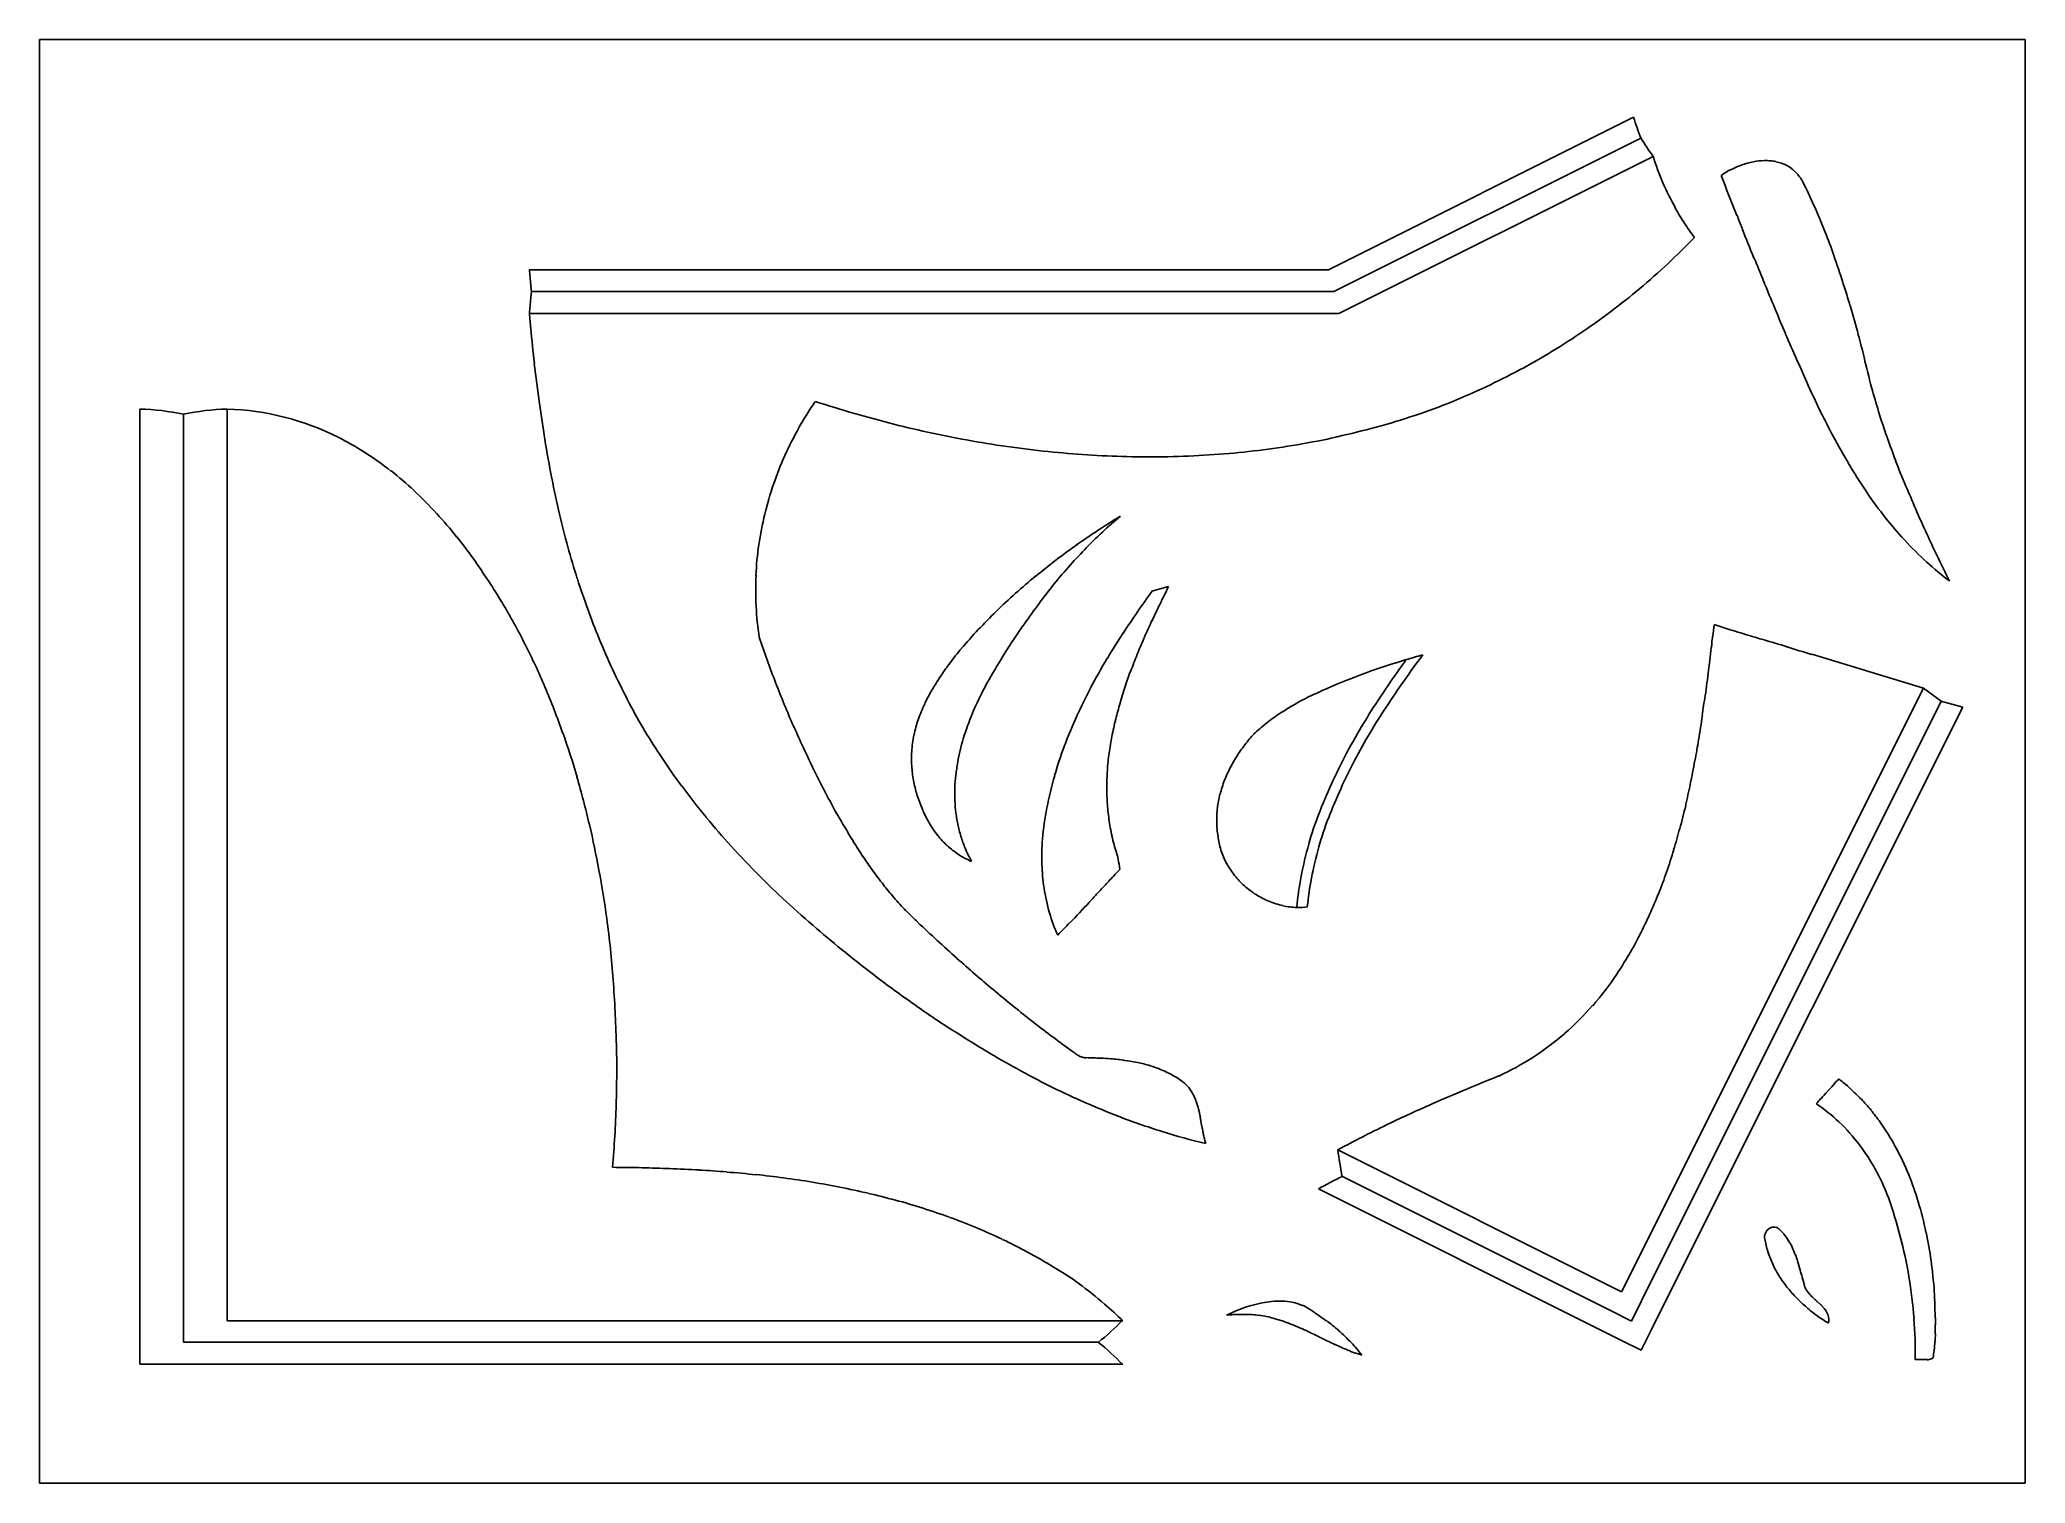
# Model space of a CAD drawing. Extents: x -48 to 1052, y -5004 to -4204.
import ezdxf

# ---------------------------------------------------------------- set-up
doc = ezdxf.new("R2010")
doc.units = 0
doc.layers.add('CUT', color=4, linetype='Continuous', lineweight=25, true_color=0x00ffff)

msp = doc.modelspace()

# ---------------------------------------------------------------- linework, layer by layer
at = {"layer": 'CUT'}
for p, q in [((-47.7, -5004.4), (-47.7, -4204.4)), ((-47.7, -4204.4), (1052.3, -4204.4)), ((1052.3, -5004.4), (1052.3, -4204.4)), ((835.3, -4247.4), (666.4, -4331.9)), ((839.4, -4258.9), (669.2, -4344)), ((846.1, -4269.1), (672.1, -4356.1)), ((666.4, -4331.9), (223.5, -4331.9)), ((669.2, -4344), (224.7, -4344)), ((672.1, -4356.1), (223.5, -4356.1)), ((7.8, -4938.4), (7.8, -4409.1)), ((56.1, -4914.3), (56.1, -4409.1)), ((32, -4926.3), (32, -4411.9)), ((568.5, -4510), (577.7, -4507.4)), ((879.9, -4528.6), (879.2, -4534.9)), ((996, -4563.8), (934, -4545)), ((996, -4563.8), (828.7, -4898.3)), ((996, -4563.8), (1005.8, -4571)), ((1005.8, -4571), (839.5, -4903.7)), ((1017.7, -4574.3), (850.3, -4909.1)), ((1017.7, -4574.3), (1005.6, -4570.9)), ((828.7, -4898.3), (671.5, -4819.7)), ((823.3, -4909.1), (673.8, -4834.3)), ((817.9, -4919.9), (660.7, -4841.3)), ((839.5, -4903.7), (834.1, -4914.5)), ((552.3, -4914.3), (56.1, -4914.3)), ((612.8, -4909.9), (609.9, -4911.2)), ((834.1, -4914.5), (823.3, -4909.1)), ((850.3, -4909.1), (844.9, -4919.9)), ((56.1, -4926.3), (32, -4926.3)), ((539, -4926.3), (56.1, -4926.3)), ((828.7, -4925.3), (817.9, -4919.9)), ((839.5, -4930.7), (828.7, -4925.3)), ((844.9, -4919.9), (839.5, -4930.7)), ((552.3, -4938.4), (7.8, -4938.4)), ((-47.7, -5004.4), (1052.3, -5004.4))]:
    msp.add_line(p, q, dxfattribs=at)
for centre, radius, start, end in [((977.9, -4202.8), 149.4, 197.3725, 202.041), ((967.3, -4181.7), 149.4, 211.0892, 215.7577), ((988.7, -4224.4), 149.4, 197.3725, 209.3734), ((909.2, -4314.8), 43.3, 117.5059, 125.8429), ((910.9, -4318.1), 46.9, 109.5023, 117.5059), ((910, -4315.7), 44.4, 100.7362, 109.5023), ((908.3, -4306.7), 35.3, 90.9013, 100.7362), ((908.3, -4302.7), 31.3, 84.7715, 90.9013), ((908.7, -4297.9), 26.5, 78.1068, 84.7715), ((909.1, -4295.9), 24.4, 70.3242, 78.1068), ((910.1, -4293.1), 21.5, 62.0305, 70.3242), ((910.5, -4292.4), 20.7, 53.1276, 62.0305), ((910.5, -4292.4), 20.6, 44.2156, 53.1276), ((909.9, -4292.9), 21.4, 35.9179, 44.2156), ((44254, 12986.5), 46680.8, 201.70811, 201.7373), ((907.4, -4294.8), 24.6, 28.1739, 35.9179), ((654.7, -4421.6), 307.3, 24.0718, 26.7675), ((994.5, -4221.2), 156.1, 209.3734, 212.8662), ((606.5, -4443.1), 360.1, 21.5814, 24.0718), ((1004.3, -4214.9), 167.7, 212.8662, 216.2358), ((5440.6, -2488.5), 4896.1, 201.7373, 201.8274), ((5342.1, -2528), 4790.1, 201.8274, 202.0394), ((574.5, -4455.8), 394.5, 19.5136, 21.5814), ((587, -4042.1), 391.8, 309.9916, 316.0407), ((1652.3, -4204.1), 1434.4, 185.1115, 185.4433), ((3580.9, -3241), 2889.9, 202.0394, 202.3123), ((484, -4487.8), 490.4, 17.659, 19.5136), ((1280.7, -4239.5), 1061.1, 185.4433, 185.6502), ((1280.7, -4448.5), 1061.1, 174.3498, 174.5567), ((584.2, -4038.7), 396.2, 303.976, 309.9916), ((3172.3, -3408.6), 2448.3, 202.3123, 202.7071), ((422.3, -4507.5), 555.2, 16.2277, 17.659), ((1652.3, -4483.9), 1434.4, 174.5567, 174.8885), ((2608, -3644.8), 1836.6, 202.7071, 203.1629), ((224.7, -4565), 761.1, 15.0051, 16.2277), ((1652.3, -4228.3), 1434.4, 185.1115, 185.4433), ((1280.7, -4263.7), 1061.1, 185.4433, 186.5019), ((584.2, -4038.8), 396.1, 297.9593, 303.976), ((2426.1, -3722.6), 1638.8, 203.1629, 203.7408), ((80, -4603.8), 910.9, 14.195, 15.0051), ((1162.4, -4277.2), 942.1, 186.5019, 187.8583), ((586.3, -4042.8), 391.5, 291.9075, 297.9593), ((2153.2, -3842.6), 1340.6, 203.7408, 204.3797), ((-618.3, -4780.4), 1631.1, 13.5897, 14.195), ((1436.1, -4168.2), 553.1, 204.3234, 206.2038), ((1327.2, -4299.5), 373, 195.1725, 197.3153), ((2.7, -4558.2), 149.2, 78.6937, 88.0493), ((61.2, -4558.2), 149.2, 91.9507, 101.3063), ((51.1, -4558.2), 149.2, 63.4869, 88.0493), ((986.3, -4301.5), 764.3, 187.8583, 189.3642), ((530.4, -4508.4), 180.9, 145.1091, 150.5204), ((585.7, -3780.7), 656.6, 251.931, 255.883), ((583.3, -4020.8), 413.1, 288.0921, 291.1653), ((1382.6, -4282.2), 431.1, 197.3153, 199.3086), ((534, -4510.5), 185, 150.5204, 155.871), ((576.7, -3816.3), 619.9, 255.883, 259.9504), ((576.9, -4000), 434.8, 282.1562, 285.068), ((579.1, -4008), 426.6, 285.068, 288.0921), ((1307.4, -4231.5), 409.6, 206.2038, 208.3886), ((46.6, -4567.1), 159.1, 57.4497, 63.4869), ((33.2, -4588.2), 184.1, 51.8384, 57.4497), ((922.6, -4312), 699.8, 189.3642, 191.1672), ((572.6, -3839.8), 596.1, 259.9504, 264.3389), ((567.5, -3890.8), 544.8, 264.3389, 268.9294), ((570.4, -3965.9), 469.6, 273.9897, 279.3057), ((572.9, -3981.6), 453.7, 279.3057, 282.1562), ((1264.8, -4254.5), 361.2, 208.3886, 211.2208), ((1417.3, -4270.1), 467.8, 199.3086, 200.9971), ((23.9, -4600), 199.2, 47.0221, 51.8384), ((534.9, -4510.9), 186, 155.871, 161.1664), ((567, -3917.4), 518.2, 268.9294, 273.9897), ((1201.3, -4293.1), 286.9, 211.2208, 214.3987), ((1509, -4234.9), 566.1, 200.9971, 202.5319), ((1.9, -4623.6), 231.4, 42.5542, 47.0221), ((823.5, -4331.5), 598.8, 191.1672, 193.1164), ((534.5, -4510.7), 185.6, 161.1664, 166.4682), ((1568.5, -4210.2), 630.4, 202.5319, 203.761), ((1178.2, -4308.9), 259, 214.3987, 218.3055), ((1742.3, -4133.7), 820.4, 203.761, 204.8384), ((-10.6, -4635), 248.3, 38.6591, 42.5542), ((699, -4361.1), 470.8, 193.0452, 197.5772), ((533, -4510.4), 184.1, 166.4682, 171.85), ((757.3, -4811), 399.8, 121.0409, 125.2438), ((708.9, -4657.2), 246, 129.8794, 132.9933), ((1144.2, -4335.7), 215.7, 218.3055, 222.5867), ((-34.8, -4654.4), 279.4, 34.9869, 38.6591), ((528.2, -4509.7), 179.3, 171.85, 177.3041), ((741.7, -4788.9), 372.7, 125.2438, 129.5966), ((735, -4684.1), 283.5, 135.9688, 138.656), ((724.8, -4674.3), 269.4, 132.9933, 135.9688), ((1132.4, -4346.6), 199.6, 222.5867, 227.5806), ((1863.7, -4077.5), 954.2, 204.8384, 205.6152), ((-85.1, -4692), 342.1, 30.9724, 35.3195), ((760.2, -4706.3), 317.1, 138.656, 141.1967), ((1117.1, -4363.3), 176.9, 227.5806, 232.8854), ((2322, -3857.8), 1462.4, 205.6152, 206.2426), ((653.3, -4375.6), 422.8, 197.5772, 202.3597), ((525, -4509.5), 176, 177.3041, 182.9534), ((731.9, -4777), 357.4, 129.5966, 134.3193), ((775.6, -4718.7), 336.8, 141.1967, 143.4486), ((1381, -4908.7), 897.9, 153.46, 154.2635), ((-111.1, -4707.7), 372.5, 26.8064, 30.9724), ((518.1, -4509.9), 169.1, 182.9534, 188.7176), ((812.8, -4746.3), 383.1, 143.4486, 145.5601), ((1015.2, -4835), 552.3, 143.9566, 146.8736), ((1095.3, -4770.9), 580.7, 154.2635, 155.1), ((710.8, -4755.4), 327.2, 134.3193, 139.2553), ((835.1, -4761.5), 410.2, 145.5601, 147.4013), ((1022.3, -4737), 500.3, 155.1, 156.2618), ((1313, -3161.2), 1434.3, 252.4266, 252.802), ((1547.4, -2403.9), 2227.1, 252.802, 253.1034), ((-127.8, -4716.1), 391.2, 23.024, 26.8064), ((631.3, -4384.7), 399, 202.3597, 207.7096), ((954.8, -4330.7), 637.7, 198.7363, 201.1339), ((654.4, -4699.6), 248.1, 140.5112, 142.8485), ((889.3, -4796.2), 474.6, 147.4013, 149.1129), ((899.4, -4759.5), 414.1, 146.8736, 149.1684), ((915.3, -4690), 383.4, 156.2618, 157.5888), ((-2766, -4095.9), 3671.5, 352.9211, 353.0334), ((-4117.7, -3930.7), 5033.3, 353.0334, 353.0632), ((-9284.6, -3302.1), 10238.2, 353.06323, 353.08412), ((1682.3, -1959.8), 2691.2, 253.1034, 253.2566), ((3805.6, 5098), 10061.4, 253.25656, 253.3358), ((-2490.7, -15936.3), 11894.9, 73.26714, 73.3358), ((587.2, -4648.7), 163.8, 142.8485, 145.7253), ((642.4, -4652.1), 188.7, 148.1825, 152.6297), ((858.2, -4734.9), 366.2, 149.1684, 152.124), ((817.6, -4651.7), 278.5, 159.2615, 161.1173), ((877.7, -4674.5), 342.7, 157.5888, 159.2615), ((817.3, -4912.1), 379.8, 106.5092, 113.5342), ((1156, -4872.9), 552.3, 143.9566, 146.8738), ((1156, -4872.9), 546.5, 143.1759, 146.8738), ((817.3, -4912.1), 379.8, 105.0758, 106.5092), ((-734.6, -4349.5), 1624.4, 352.2725, 352.774), ((-1244.2, -4284.9), 2138, 352.774, 352.9211), ((-167.6, -4733), 434.4, 19.4349, 23.024), ((931.1, -4339.9), 612.3, 201.1339, 203.5808), ((534.3, -4615.9), 101.5, 149.8086, 154.5829), ((566.5, -4634.6), 138.7, 145.7253, 149.8086), ((792.2, -4700), 291.5, 152.124, 155.4364), ((793.8, -4643.6), 253.3, 161.1173, 163.3655), ((754.9, -4768.7), 223.4, 113.5342, 115.6856), ((594.6, -4403.9), 357.7, 207.7096, 213.3607), ((522.2, -4610.2), 88.1, 154.5829, 160.91), ((620.4, -4640.7), 163.9, 152.6297, 157.4016), ((754, -4631.7), 211.7, 163.3655, 165.8242), ((715.3, -4692.7), 137.7, 118.872, 122.5866), ((739.1, -4735.9), 187.1, 115.6856, 118.872), ((1040.2, -4797.4), 414.1, 146.8738, 149.1688), ((1040.2, -4797.4), 408.3, 146.8736, 149.1684), ((-116, -4433.4), 1000, 351.6333, 352.2725), ((918.8, -4345.2), 598.8, 203.5808, 206.1381), ((504.3, -4603.9), 69.1, 160.91, 168.0554), ((605.7, -4634.6), 148, 157.4016, 163.1957), ((766.2, -4688.1), 262.9, 155.4364, 159.5113), ((737.5, -4627.5), 194.7, 165.8242, 168.7324), ((694.7, -4663.6), 102, 127.3171, 132.4991), ((707, -4679.8), 122.4, 122.5866, 127.3171), ((999.1, -4772.8), 366.2, 149.1688, 152.1244), ((32.8, -4455.3), 849.7, 350.7168, 351.6333), ((-190.7, -4741.2), 459, 16.2153, 19.4349), ((498.3, -4602.7), 63, 168.0554, 176.5813), ((576.5, -4625.8), 117.5, 163.1957, 169.698), ((724.5, -4672.5), 218.4, 159.5113, 163.9827), ((709.8, -4622), 166.5, 168.7324, 171.8774), ((687.4, -4647.1), 85.1, 141.7641, 147.0469), ((689.6, -4648.8), 87.9, 136.5658, 141.7641), ((999.1, -4772.8), 360.4, 149.1688, 152.1244), ((241.3, -4489.4), 638.4, 349.6594, 350.7168), ((599.8, -4402.7), 362.7, 213.0716, 216.4069), ((492.8, -4602.4), 57.5, 176.5813, 185.5105), ((507.6, -4602.3), 72.3, 184.4514, 190.8087), ((566.5, -4624), 107.3, 169.698, 173.5899), ((680, -4618.9), 136.5, 175.5052, 179.3714), ((698.4, -4620.4), 155, 171.8774, 175.5052), ((677.1, -4641.4), 73.3, 152.7418, 158.7566), ((684.6, -4645.2), 81.7, 147.0469, 152.7418), ((933.1, -4737.9), 291.5, 152.1244, 155.4368), ((933.1, -4737.9), 285.7, 152.124, 155.4364), ((310.2, -4501.9), 568.3, 348.3135, 349.6594), ((-241.9, -4756), 512.2, 13.1676, 16.2153), ((632.9, -4378.3), 403.7, 216.4069, 219.5681), ((894.3, -4357.3), 571.5, 206.1381, 208.756), ((509.8, -4601.9), 74.5, 190.8087, 197.0718), ((554.3, -4622.6), 95.1, 173.5899, 177.7258), ((549, -4622.4), 89.7, 177.7258, 182.3621), ((708.5, -4667.9), 201.7, 163.9827, 169.2166), ((672.8, -4618.9), 129.3, 179.3714, 183.6725), ((672.6, -4639.6), 68.5, 158.7566, 165.596), ((907.1, -4726), 262.9, 155.4368, 159.5114), ((907.1, -4726), 257.1, 155.4364, 159.5113), ((415.1, -4523.6), 461.2, 346.8196, 348.3135), ((508, -4602.4), 72.5, 197.0718, 203.6243), ((540.3, -4622.7), 81, 182.3621, 187.2416), ((685.3, -4663.5), 178.2, 169.2166, 174.7857), ((662.5, -4619.5), 119, 183.6725, 188.1564), ((660.6, -4637), 56.2, 172.9126, 181.1361), ((664.2, -4637.5), 59.9, 165.596, 172.9126), ((454.2, -4532.8), 421.1, 345.0217, 346.8196), ((-269.7, -4762.6), 540.8, 10.4315, 13.1676), ((652.5, -4362.1), 429.2, 219.5681, 222.3653), ((956.5, -4309.5), 649.1, 209.8101, 210.7542), ((750.5, -4432.1), 409.4, 210.7542, 211.943), ((501.2, -4605.4), 65.1, 203.6243, 210.5398), ((496.8, -4607.9), 60.1, 210.5398, 218.5675), ((536.9, -4623.2), 77.6, 187.2416, 192.5396), ((532.7, -4624.1), 73.3, 192.5396, 197.993), ((659.3, -4620), 115.8, 188.1564, 192.893), ((656.2, -4637.1), 51.8, 181.1361, 189.7049), ((865.3, -4710.4), 218.4, 159.5114, 163.9824), ((865.3, -4710.4), 212.6, 159.5114, 163.9824), ((516.3, -4549.4), 356.7, 343.0683, 345.0217), ((698.9, -4319.8), 492, 222.3653, 224.978), ((699.1, -4464.1), 348.9, 211.943, 213.629), ((489.5, -4613.8), 50.7, 218.5675, 227.3103), ((486.7, -4616.8), 46.6, 227.3103, 237.4823), ((531.7, -4624.4), 72.3, 197.993, 203.5971), ((635.6, -4657.5), 128.1, 175.4639, 181.762), ((656.5, -4620.6), 113, 192.893, 197.6882), ((643.7, -4641.8), 38.8, 185.981, 197.5067), ((849.3, -4705.8), 201.7, 163.9824, 169.2165), ((849.3, -4705.8), 195.9, 163.9824, 169.2165), ((628, -4511.4), 263.5, 213.629, 215.569), ((484.3, -4620.6), 42.2, 237.4823, 248.1823), ((532.1, -4624.3), 72.7, 203.5971, 209.1844), ((620.3, -4657.9), 112.8, 181.762, 188.4754), ((457.4, -4676.7), 94.1, 11.1519, 13.3786), ((312.9, -4705.2), 241.4, 9.7618, 11.1519), ((647.2, -4640.7), 42.5, 197.5067, 208.517), ((649.3, -4639.6), 44.8, 208.517, 218.5425), ((540.7, -4556.8), 331.3, 340.8013, 343.0683), ((-327.9, -4773.3), 600, 7.8338, 10.4315), ((725.8, -4293), 530, 224.978, 227.2282), ((604.8, -4528), 234.9, 215.569, 218.0272), ((570.9, -4554.5), 191.9, 218.0272, 220.747), ((612.5, -4659.1), 104.9, 188.4754, 196.1669), ((2796.5, -6778.6), 3084.5, 136.9588, 137.0751), ((1700.5, -5755.1), 1584.9, 136.6968, 136.9588), ((1161.2, -5246.8), 843.8, 136.3379, 136.6968), ((651.8, -4637.6), 48, 218.5425, 228.2319), ((652.1, -4637.2), 48.5, 228.2319, 237.7408), ((826.2, -4701.4), 178.2, 169.2165, 174.7857), ((826.2, -4701.4), 172.4, 169.2165, 174.5084), ((579.7, -4570.4), 290, 338.378, 340.8013), ((789.5, -4224.1), 623.8, 227.2282, 229.3021), ((559, -4564.8), 176.2, 220.747, 223.9789), ((-475.4, -3741.5), 1379.8, 316.3558, 316.9974), ((-2845.4, -1531.3), 4620.4, 316.9974, 317.0751), ((651.2, -4638.6), 46.8, 237.7408, 247.4168), ((650.5, -4640.5), 44.8, 247.4168, 257.861), ((649.6, -4644.6), 40.7, 257.861, 268.8309), ((649.6, -4644.6), 40.7, 268.8309, 277.0995), ((595, -4576.5), 273.5, 335.6532, 338.378), ((-335.5, -4772.4), 607.4, 4.4375, 7.6593), ((542, -4581.2), 152.5, 223.9789, 227.4529), ((1172, -3917.7), 1067.5, 226.621, 228.1996), ((600.5, -4662.6), 92.4, 196.1669, 204.3616), ((136.5, -4325.1), 534.1, 315.3246, 316.3558), ((619, -4587.3), 247.2, 332.7868, 335.6532), ((826.9, -4180.5), 681.2, 229.3021, 231.0369), ((628, -4592), 237.1, 329.6701, 332.7868), ((920.5, -4064.8), 830, 231.0369, 232.6086), ((1035, -4071), 861.9, 228.1996, 229.9564), ((641, -4599.6), 222, 326.4495, 329.6701), ((-362.7, -4774.6), 634.6, 1.2856, 4.4375), ((907.8, -4067.3), 820.4, 233.2089, 235.0868), ((689.4, -4631.6), 164, 318.7366, 326.4193), ((824.3, -4187), 674.5, 235.0868, 237.1579), ((986.3, -4128.9), 786.2, 229.9564, 232.075), ((691.9, -4633.8), 160.6, 310.973, 318.7366), ((912.9, -4223.1), 666.8, 232.075, 234.3756), ((-376, -4774.9), 648, 358.26, 1.2856), ((793.1, -4235.3), 616.9, 237.1579, 239.6384), ((694.7, -4637), 156.4, 302.8281, 310.973), ((745, -4317.3), 521.9, 239.6384, 242.3351), ((501.1, -4800.6), 42.5, 53.7973, 56.6048), ((537.1, -4751.5), 18.4, 233.7973, 240.2835), ((533.6, -4757.6), 11.4, 240.2835, 246.0703), ((532, -4761.1), 7.48, 246.0703, 253.2093), ((531.7, -4762), 6.53, 253.2093, 262.6224), ((531.6, -4762.8), 5.78, 262.6224, 272.6324), ((521.7, -5138.8), 370.4, 87.1559, 88.4206), ((531.1, -4950), 181.4, 85.3487, 87.1559), ((533.7, -4917.3), 148.6, 82.4185, 85.3487), ((539.9, -4871.3), 102.1, 78.8843, 82.4185), ((542.7, -4857), 87.6, 74.0327, 78.8843), ((548.3, -4837.1), 66.9, 68.4825, 74.0327), ((700.1, -4645.4), 146.4, 294.4087, 302.8281), ((727, -4351.7), 483.1, 242.3351, 245.4837), ((550.8, -4830.8), 60.1, 61.6183, 68.4825), ((554.7, -4823.6), 51.9, 54.2312, 61.6183), ((572.6, -4798.4), 21, 46.9641, 53.4436), ((572.8, -4798.2), 20.7, 40.4405, 46.9641), ((572.3, -4798.5), 21.3, 34.2785, 40.4405), ((1360.4, -6264.4), 1602.2, 111.9838, 112.8736), ((1635, -5422.4), 939.5, 137.1761, 137.4596), ((691.5, -4548), 346.8, 317.1761, 317.944), ((882.8, -4866), 108.3, 47.922, 52.2921), ((-400.5, -4774.1), 672.5, 355.29, 358.26), ((700.5, -4409.8), 419.2, 245.4837, 248.8639), ((569.9, -4800.2), 24.2, 28.4954, 34.2785), ((567.8, -4801.3), 26.6, 23.6963, 28.4954), ((561.2, -4804.2), 33.8, 19.4433, 23.6963), ((556.3, -4805.9), 39, 16.2623, 19.4433), ((540.9, -4810.4), 55.1, 13.5869, 16.2623), ((1046.6, -5528.4), 802.1, 114.0281, 115.7201), ((1107.6, -5665.1), 951.8, 112.8736, 114.0281), ((1038.2, -4879), 132.4, 138.5407, 140.1548), ((885.2, -4871.3), 92.7, 46.4596, 56.334), ((1160.1, -4986.7), 295, 137.4596, 138.5407), ((880.6, -4868.4), 111.5, 43.6157, 47.922), ((878.7, -4870.3), 114.3, 39.5094, 43.6157), ((691.2, -4433.8), 393.5, 248.8639, 252.6984), ((529.4, -4813.2), 66.9, 11.8449, 13.5869), ((479, -4823.8), 118.4, 10.5353, 11.8449), ((515.9, -4816.9), 80.9, 10.0498, 10.5353), ((-2191.4, -5296.7), 2830.3, 9.9678, 10.0498), ((816, -4768.2), 223.1, 189.9678, 190.7147), ((956.1, -5340.5), 593.5, 115.7201, 118.6528), ((876.9, -4880.1), 104.8, 37.1723, 46.4596), ((872.8, -4875.1), 121.8, 35.5325, 39.5094), ((867, -4879.2), 128.9, 28.477, 35.5325), ((679.2, -4472.3), 353.2, 252.6984, 256.7459), ((683.6, -4793.2), 88.4, 190.7147, 191.9012), ((665.5, -4797), 69.9, 191.9012, 194.0605), ((640.9, -4803.2), 44.5, 194.0605, 196.7671), ((871.3, -4884.3), 111.8, 28.8982, 37.1723), ((844.1, -4891.7), 155, 22.0433, 28.477), ((1258.9, -4734.8), 593.5, 188.217, 189.6502), ((264.6, -5854.2), 1024.9, 88.7926, 89.7134), ((267.9, -5696.1), 866.7, 87.7912, 88.7926), ((270.3, -5633.3), 803.9, 86.6245, 87.7912), ((276.6, -5527.6), 698, 85.3725, 86.6245), ((280.2, -5483.4), 653.6, 83.9431, 85.3725), ((288.3, -5406.9), 576.8, 82.4214, 83.9431), ((292.7, -5374), 543.6, 80.7075, 82.4214), ((302.1, -5316.5), 485.3, 78.8936, 80.7075), ((945.3, -5362.1), 593.5, 117.2196, 118.6528), ((862.7, -4889), 121.6, 20.9653, 28.8982), ((828.9, -4897.8), 171.4, 16.7435, 22.0433), ((307, -5291.6), 459.9, 76.8733, 78.8936), ((317.1, -5248.2), 415.3, 74.7472, 76.8733), ((322.2, -5229.4), 395.9, 72.4076, 74.7472), ((718.8, -4936.4), 273.1, 14.5761, 19.4435), ((794.6, -4908.1), 207.2, 11.9244, 16.7435), ((332.3, -5197.4), 362.3, 69.9618, 72.4076), ((337.3, -5183.9), 347.9, 67.3108, 69.9618), ((346.5, -5161.7), 323.9, 64.563, 67.3108), ((350.8, -5152.9), 314.1, 61.6418, 64.563), ((913.4, -4868), 5.55, 164.844, 182.3503), ((913, -4868.1), 5.12, 182.3503, 200.5794), ((913.9, -4868.2), 6, 149.0043, 164.844), ((957, -4861.3), 49.5, 189.9606, 198.2674), ((913.9, -4868.2), 6.05, 133.2265, 149.0043), ((913.6, -4867.8), 5.51, 114.9172, 133.2265), ((913.1, -4866.7), 4.33, 94.2286, 114.9172), ((913, -4866.4), 4, 71.732, 94.2286), ((912.7, -4867.3), 4.97, 51.5672, 71.732), ((898, -4883.5), 26.9, 39.5794, 48.4268), ((894.1, -4886.7), 31.8, 31.4487, 39.5794), ((890, -4889.2), 36.7, 25.3451, 31.4487), ((727.2, -4934.2), 264.4, 9.6295, 14.5761), ((775.8, -4912.1), 226.5, 7.8663, 11.9244), ((358, -5139.4), 298.8, 58.6467, 61.6418), ((963.8, -4859), 56.7, 198.2674, 206.0265), ((968.1, -4856.9), 61.5, 206.0265, 212.6897), ((873.8, -4896.9), 54.6, 20.3449, 25.3451), ((861, -4901.6), 68.3, 17.4115, 20.3449), ((783.2, -4926.1), 149.8, 15.4317, 17.4115), ((740.8, -4916.9), 261.8, 4.0919, 7.8663), ((424.5, -5037.4), 177.1, 54.2499, 59.8441), ((411.3, -5055.7), 199.6, 48.9815, 54.2499), ((976.5, -4851.6), 71.4, 212.6897, 218.8716), ((532, -4995.4), 410.4, 14.8265, 15.4317), ((1106.4, -4843.4), 183.7, 194.8265, 196.1787), ((939.8, -4891.8), 10.3, 195.3502, 203.9917), ((733.3, -4933.2), 258.2, 4.4509, 9.6295), ((400.6, -5068), 215.9, 45.3865, 48.9815), ((646.4, -4982.8), 80.3, 106.5386, 110.3687), ((643.4, -4972.6), 69.6, 101.4638, 106.5386), ((639.8, -4955), 51.6, 95.5712, 101.4638), ((639.1, -4947.6), 44.2, 87.602, 95.5712), ((639.5, -4936.7), 33.3, 78.4249, 87.602), ((640.2, -4933.3), 29.8, 67.1816, 78.4249), ((641.1, -4931.1), 27.5, 55.4573, 67.1816), ((980.3, -4848.5), 76.3, 218.8716, 224.3222), ((985.4, -4843.5), 83.4, 224.3222, 229.5349), ((941.7, -4891), 12.3, 203.9917, 211.8927), ((943.3, -4890), 14.2, 211.8927, 217.8052), ((948.7, -4885.8), 21, 217.8052, 222.6639), ((952.5, -4882.3), 26.2, 222.6639, 225.5882), ((971.3, -4863.1), 53.1, 225.5882, 227.6431), ((1010.9, -4819.6), 111.9, 227.6431, 228.4738), ((857, -4993.5), 120.3, 47.7012, 48.4738), ((902.7, -4943.2), 52.4, 45.5873, 47.7012), ((922.5, -4923.1), 24.1, 42.4737, 45.5873), ((2484.6, -4835.2), 1484, 182.435, 182.6123), ((353.7, -4932.4), 649.1, 2.2069, 2.6123), ((400.6, -4760.5), 215.9, 309.8403, 314.6135), ((615.1, -4986.5), 75.5, 91.7785, 93.9417), ((654.7, -5005.3), 104.2, 110.3687, 113.7304), ((617.8, -5072.3), 161.4, 90.2987, 91.7785), ((619.1, -5332.8), 421.9, 89.8221, 90.2987), ((621.1, -4688.6), 222.3, 269.8221, 270.7265), ((620, -4967.6), 56.8, 82.0401, 86.0459), ((619.2, -4973.4), 62.7, 78.2254, 82.0401), ((618.3, -4977.7), 67.1, 74.9063, 78.2254), ((614.8, -4990.7), 80.5, 71.8761, 74.9063), ((611.9, -4999.6), 89.9, 69.4643, 71.8761), ((601.6, -5027.2), 119.4, 67.371, 69.4643), ((571.7, -5040.9), 157.3, 53.5764, 57.3061), ((599, -5003.9), 111.4, 49.1436, 53.5764), ((986.6, -4842.1), 85.3, 229.5349, 234.5573), ((985.2, -4844), 83, 234.5573, 239.6482), ((926.4, -4919.4), 18.7, 36.9634, 42.4737), ((931.9, -4915.3), 11.9, 30.0573, 36.9634), ((933.4, -4914.4), 10.1, 20.4737, 30.0573), ((935, -4913.8), 8.46, 9.9845, 20.4737), ((935, -4913.8), 8.5, 359.5302, 9.9845), ((933.4, -4913.8), 10.1, 349.9409, 359.5302), ((747.3, -4932.1), 244.1, 359.1253, 4.4509), ((642.7, -4921.3), 359.8, 1.3674, 2.2069), ((804.2, -4917.4), 198.4, 0.2369, 1.3674), ((837.3, -4917.3), 165.2, 358.5164, 0.2369), ((400.6, -5092.1), 215.9, 45.3865, 50.1597), ((593.3, -5047), 140.8, 65.913, 67.371), ((557.6, -5127), 228.5, 64.7685, 65.913), ((466.5, -5320.2), 442.1, 63.7129, 64.7685), ((812.2, -4620.4), 338.5, 243.7129, 245.0915), ((752.8, -4748.3), 197.4, 245.0915, 246.4002), ((608.7, -4992.7), 96.5, 43.2143, 49.1436), ((623.6, -4978.7), 76.1, 36.5356, 43.2143), ((896.5, -4919.3), 106, 353.8819, 356.4974), ((882.6, -4918.5), 120, 356.4974, 358.5164), ((725.1, -4811.7), 128.3, 246.4002, 248.0235), ((718.3, -4828.6), 110.1, 248.0235, 250.2813), ((709.7, -4852.4), 84.7, 250.2813, 252.8549), ((992.5, -4944.7), 8.93, 90.8228, 97.1619), ((992.7, -4957.5), 21.7, 86.7602, 90.8228), ((990.6, -4994.7), 59, 85.5311, 86.7602), ((998, -4900.4), 35.5, 265.5311, 267.5713), ((997.2, -4918.2), 17.7, 267.5713, 272.4034), ((997.6, -4927.5), 8.47, 272.4034, 279.401), ((997.9, -4929.3), 6.62, 279.401, 291.1392), ((998.5, -4930.9), 4.96, 291.1392, 304.7131), ((916.6, -4921.5), 85.7, 350.9746, 353.8819)]:
    msp.add_arc(centre, radius, start, end, dxfattribs=at)

doc.saveas('drawing.dxf')
